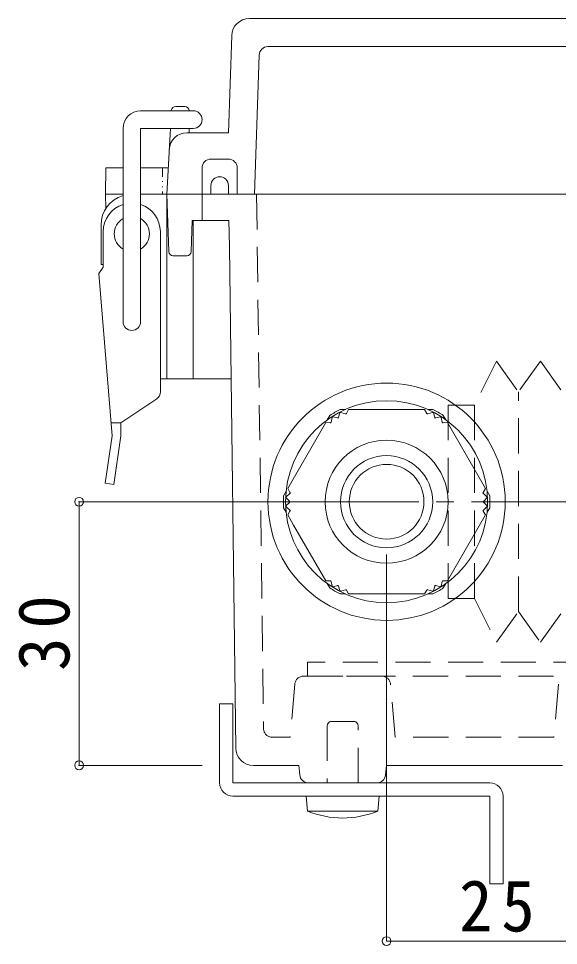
# Model space of a CAD drawing. Units: millimetres, scale not verified. Extents: x -2284 to 2131, y 270 to 4100.
# Drawn here: x -925.6 to -864.2, y 366.9 to 472.4 of the extents above; entities that cross this region are included whole.
import ezdxf

# ---------------------------------------------------------------- set-up
doc = ezdxf.new("R2010")
doc.units = ezdxf.units.MM
doc.header["$LTSCALE"] = 2
doc.header["$PDMODE"] = 32
doc.header["$PDSIZE"] = 1
for name, pattern in [('CHAIN2', [12, 9, -1, 1, -1]), ('DASHED2', [3, 2, -1]), ('USER3', [1.27, 0.5, -0.25, 0.01, -0.25, 0.01, -0.25])]:
    doc.linetypes.add(name, pattern=pattern)
for name, color, linetype, lineweight in [('0-0_外形線', 4, 'Continuous', 18), ('0-2_電気部品', 7, 'Continuous', 18), ('0-4_補助線', 7, 'CHAIN2', 18), ('0-E_寸法線', 7, 'Continuous', 18), ('0-F_文字', 7, 'Continuous', 18)]:
    doc.layers.add(name, color=color, linetype=linetype, lineweight=lineweight)
doc.styles.add('ＭＳ ゴシック', font='')
doc.styles.get('ＭＳ ゴシック').set_extended_font_data('MS Gothic')

msp = doc.modelspace()

# ---------------------------------------------------------------- linework, layer by layer
at = {"layer": '0-0_外形線', "color": 7, "linetype": 'DASHED2'}
for p, q in [((-892.738, 399.174), (-892.738, 397.574)), ((-824.738, 399.174), (-892.738, 399.174)), ((-892.738, 397.574), (-824.738, 397.574))]:
    msp.add_line(p, q, dxfattribs=at)
at = {"layer": '0-0_外形線', "color": 7}
for p, q in [((-902.738, 394.419), (-901.238, 394.419)), ((-902.738, 385.419), (-902.738, 394.419)), ((-901.238, 385.419), (-901.238, 394.419)), ((-871.988, 385.419), (-901.238, 385.419)), ((-901.238, 383.919), (-871.988, 383.919)), ((-871.988, 383.919), (-871.988, 373.919))]:
    msp.add_line(p, q, dxfattribs=at)
msp.add_lwpolyline([(-870.488, 383.919), (-870.488, 373.919), (-871.988, 373.919)], dxfattribs=at)
for centre, start, end in [((-901.238, 385.419), 180, 270), ((-871.988, 383.919), 0, 90)]:
    msp.add_arc(centre, 1.5, start, end, dxfattribs=at)
at = {"layer": '0-2_電気部品', "linetype": 'DASHED2'}
for p, q in [((-871.238, 433.419), (-868.738, 429.919)), ((-866.238, 433.419), (-868.738, 429.919)), ((-866.238, 433.419), (-863.738, 429.919)), ((-868.738, 404.919), (-868.738, 429.919)), ((-876.738, 428.419), (-876.738, 406.419)), ((-873.738, 406.419), (-873.738, 428.419)), ((-876.738, 406.419), (-873.738, 406.419)), ((-873.738, 406.419), (-871.238, 401.419)), ((-871.238, 401.419), (-868.738, 404.919)), ((-868.738, 404.919), (-866.238, 401.419)), ((-866.238, 401.419), (-863.738, 404.919))]:
    msp.add_line(p, q, dxfattribs=at)
at = {"layer": '0-2_電気部品'}
for p, q in [((-889.212, 427.039), (-889.077, 427.52)), ((-889.012, 427.919), (-888.429, 427.919)), ((-888.952, 427.589), (-888.427, 427.429)), ((-888.31, 427.477), (-888.068, 427.919)), ((-879.408, 427.919), (-888.068, 427.919)), ((-879.166, 427.477), (-879.408, 427.919)), ((-879.127, 427.406), (-879.166, 427.477)), ((-879.049, 427.429), (-879.127, 427.406)), ((-878.524, 427.589), (-879.049, 427.429)), ((-879.048, 427.919), (-878.464, 427.919)), ((-878.265, 427.039), (-878.399, 427.52)), ((-890.666, 426.419), (-894.222, 420.261)), ((-890.163, 426.407), (-890.666, 426.419)), ((-890.486, 426.731), (-890.195, 427.236)), ((-890.081, 426.406), (-890.163, 426.407)), ((-890.063, 426.485), (-890.081, 426.406)), ((-889.939, 427.019), (-890.063, 426.485)), ((-889.333, 426.969), (-889.817, 427.093)), ((-889.238, 426.945), (-889.333, 426.969)), ((-889.238, 426.945), (-889.212, 427.039)), ((-878.238, 426.945), (-878.265, 427.039)), ((-878.238, 426.945), (-878.143, 426.969)), ((-878.143, 426.969), (-877.66, 427.093)), ((-877.537, 427.019), (-877.413, 426.485)), ((-877.314, 426.407), (-876.81, 426.419)), ((-877.282, 427.236), (-876.99, 426.731)), ((-872.48, 418.919), (-876.81, 426.419)), ((-894.222, 420.261), (-894.996, 418.919)), ((-894.735, 418.488), (-894.996, 418.919)), ((-872.741, 418.488), (-872.48, 418.919)), ((-895.468, 418.102), (-895.177, 418.607)), ((-894.807, 417.489), (-895.156, 417.846)), ((-895.153, 417.989), (-894.752, 418.363)), ((-872.784, 418.419), (-872.741, 418.488)), ((-872.724, 418.363), (-872.784, 418.419)), ((-872.324, 417.989), (-872.724, 418.363)), ((-872.67, 417.489), (-872.321, 417.846)), ((-872.3, 418.607), (-872.008, 418.102)), ((-895.177, 416.231), (-895.468, 416.736)), ((-894.807, 417.349), (-895.156, 416.992)), ((-895.153, 416.849), (-894.752, 416.474)), ((-894.738, 417.419), (-894.807, 417.489)), ((-894.738, 417.419), (-894.807, 417.349)), ((-872.738, 417.419), (-872.67, 417.489)), ((-872.738, 417.419), (-872.67, 417.349)), ((-872.324, 416.849), (-872.724, 416.474)), ((-872.67, 417.349), (-872.321, 416.992)), ((-872.008, 416.736), (-872.3, 416.231)), ((-894.735, 416.349), (-894.996, 415.919)), ((-894.996, 415.919), (-894.315, 414.739)), ((-894.752, 416.474), (-894.693, 416.419)), ((-894.693, 416.419), (-894.735, 416.349)), ((-876.81, 408.419), (-872.48, 415.919)), ((-872.741, 416.349), (-872.48, 415.919)), ((-894.315, 414.739), (-890.666, 408.419)), ((-890.163, 408.43), (-890.666, 408.419)), ((-889.939, 407.818), (-890.063, 408.353)), ((-877.537, 407.818), (-877.413, 408.353)), ((-877.413, 408.353), (-877.395, 408.432)), ((-877.395, 408.432), (-877.314, 408.43)), ((-877.314, 408.43), (-876.81, 408.419)), ((-890.195, 407.602), (-890.486, 408.107)), ((-889.333, 407.868), (-889.817, 407.744)), ((-889.238, 407.892), (-889.333, 407.868)), ((-889.238, 407.892), (-889.212, 407.798)), ((-889.212, 407.798), (-889.077, 407.317)), ((-888.952, 407.249), (-888.427, 407.408)), ((-888.427, 407.408), (-888.349, 407.432)), ((-888.349, 407.432), (-888.31, 407.361)), ((-888.31, 407.361), (-888.068, 406.919)), ((-879.166, 407.361), (-879.408, 406.919)), ((-878.524, 407.249), (-879.049, 407.408)), ((-878.265, 407.798), (-878.399, 407.317)), ((-878.238, 407.892), (-878.265, 407.798)), ((-878.238, 407.892), (-878.143, 407.868)), ((-878.143, 407.868), (-877.66, 407.744)), ((-876.99, 408.107), (-877.282, 407.602)), ((-888.429, 406.919), (-889.012, 406.919)), ((-888.068, 406.919), (-879.408, 406.919)), ((-878.464, 406.919), (-879.048, 406.919))]:
    msp.add_line(p, q, dxfattribs=at)
at = {"layer": '0-2_電気部品', "linetype": 'DASHED2'}
msp.add_lwpolyline([(-871.238, 433.419), (-873.738, 428.419), (-876.738, 428.419)], dxfattribs=at)
at = {"layer": '0-2_電気部品'}
for points in [[(-889.077, 427.52), (-889.05, 427.619), (-888.952, 427.589)], [(-888.427, 427.429), (-888.349, 427.406), (-888.31, 427.477)], [(-878.399, 427.52), (-878.427, 427.619), (-878.524, 427.589)], [(-889.817, 427.093), (-889.916, 427.119), (-889.939, 427.019)], [(-877.66, 427.093), (-877.561, 427.119), (-877.537, 427.019)], [(-877.413, 426.485), (-877.395, 426.406), (-877.314, 426.407)], [(-895.156, 417.846), (-895.227, 417.919), (-895.153, 417.989)], [(-894.752, 418.363), (-894.693, 418.419), (-894.735, 418.488)], [(-872.321, 417.846), (-872.249, 417.919), (-872.324, 417.989)], [(-895.156, 416.992), (-895.227, 416.919), (-895.153, 416.849)], [(-872.321, 416.992), (-872.249, 416.919), (-872.324, 416.849)], [(-872.724, 416.474), (-872.784, 416.419), (-872.741, 416.349)], [(-890.063, 408.353), (-890.081, 408.432), (-890.163, 408.43)], [(-889.817, 407.744), (-889.916, 407.719), (-889.939, 407.818)], [(-889.077, 407.317), (-889.05, 407.219), (-888.952, 407.249)], [(-879.049, 407.408), (-879.127, 407.432), (-879.166, 407.361)], [(-878.399, 407.317), (-878.427, 407.219), (-878.524, 407.249)], [(-877.66, 407.744), (-877.561, 407.719), (-877.537, 407.818)]]:
    msp.add_lwpolyline(points, dxfattribs=at)
for radius in [13.5, 11.5, 7, 5.25, 4.25]:
    msp.add_circle((-883.738, 417.419), radius, dxfattribs=at)
for centre, radius, start, end in [((-883.738, 417.419), 11.75, 116.66866, 123.33134), ((-888.981, 427.493), 0.1, 73.08061, 164.3701), ((-888.398, 427.525), 0.1, 253.08061, 331.28949), ((-879.078, 427.525), 0.1, 208.71051, 286.91939), ((-878.495, 427.493), 0.1, 15.6299, 106.91939), ((-883.738, 417.419), 11.75, 56.66866, 63.33134), ((-890.16, 426.507), 0.1, 268.71051, 346.91939), ((-889.841, 426.996), 0.1, 75.6299, 166.91939), ((-889.308, 427.066), 0.1, 255.6299, 344.3701), ((-878.168, 427.066), 0.1, 195.6299, 284.3701), ((-877.635, 426.996), 0.1, 13.08061, 104.3701), ((-877.316, 426.507), 0.1, 193.08061, 271.28949), ((-883.738, 417.419), 11.75, 176.66866, 180), ((-895.084, 417.916), 0.1, 133.08061, 224.3701), ((-894.82, 418.436), 0.1, 313.08061, 31.28949), ((-872.656, 418.436), 0.1, 148.71051, 226.91939), ((-872.392, 417.916), 0.1, 315.6299, 46.91939), ((-883.738, 417.419), 11.75, 0, 3.33134), ((-883.738, 417.419), 11.75, 180, 183.33134), ((-895.084, 416.922), 0.1, 135.6299, 226.91939), ((-894.878, 417.419), 0.1, 315.6299, 44.3701), ((-872.598, 417.419), 0.1, 135.6299, 224.3701), ((-872.392, 416.922), 0.1, 313.08061, 44.3701), ((-883.738, 417.419), 11.75, 356.66866, 0), ((-894.82, 416.401), 0.1, 328.71051, 46.91939), ((-872.656, 416.401), 0.1, 133.08061, 211.28949), ((-890.16, 408.33), 0.1, 13.08061, 91.28949), ((-877.316, 408.33), 0.1, 88.71051, 166.91939), ((-883.738, 417.419), 11.75, 236.66866, 243.33134), ((-889.841, 407.841), 0.1, 193.08061, 284.3701), ((-889.308, 407.771), 0.1, 15.6299, 104.3701), ((-888.981, 407.344), 0.1, 195.6299, 286.91939), ((-888.398, 407.313), 0.1, 28.71051, 106.91939), ((-879.078, 407.313), 0.1, 73.08061, 151.28949), ((-878.495, 407.344), 0.1, 253.08061, 344.3701), ((-883.738, 417.419), 11.75, 296.66866, 303.33134), ((-878.168, 407.771), 0.1, 75.6299, 164.3701), ((-877.635, 407.841), 0.1, 255.6299, 346.91939)]:
    msp.add_arc(centre, radius, start, end, dxfattribs=at)
at = {"layer": '0-4_補助線'}
msp.add_line((-898.078, 417.419), (-816.209, 417.419), dxfattribs=at)
at = {"layer": '0-E_寸法線'}
for p, q in [((-918.738, 417.419), (-889.738, 417.419)), ((-918.738, 387.419), (-918.738, 417.419)), ((-883.738, 367.419), (-883.738, 411.419)), ((-918.738, 387.419), (-904.738, 387.419)), ((-858.738, 367.419), (-883.738, 367.419))]:
    msp.add_line(p, q, dxfattribs=at)
for p in [(-918.738, 417.419), (-918.738, 387.419), (-883.738, 367.419)]:
    msp.add_point(p, dxfattribs=at)
at = {"layer": '0-F_文字'}
for p, q in [((-858.738, 472.411), (-899.36, 472.411)), ((-901.746, 459.411), (-901.359, 470.481)), ((-858.738, 469.211), (-897.236, 469.211)), ((-898.788, 452.411), (-898.235, 468.246)), ((-907.74, 462.411), (-906.714, 462.411)), ((-905.738, 461.911), (-911.738, 461.911)), ((-908.24, 461.911), (-908.239, 461.937)), ((-913.738, 459.911), (-913.738, 437.911)), ((-905.738, 459.911), (-911.738, 459.911)), ((-911.738, 459.911), (-911.738, 437.911)), ((-908.738, 452.411), (-908.345, 459.911)), ((-906.473, 459.411), (-901.746, 459.411)), ((-906.214, 459.411), (-906.214, 459.911)), ((-903.738, 456.411), (-901.738, 456.411)), ((-911.738, 455.411), (-908.581, 455.411)), ((-904.738, 452.411), (-904.738, 455.411)), ((-900.738, 452.411), (-900.738, 455.411)), ((-903.738, 453.411), (-903.738, 452.411)), ((-901.738, 453.411), (-901.738, 452.411)), ((-913.738, 452.411), (-915.738, 452.411)), ((-913.738, 452.411), (-915.738, 452.411)), ((-915.738, 452.411), (-915.709, 450.761)), ((-858.738, 452.411), (-911.738, 452.411)), ((-908.738, 452.411), (-911.738, 452.411)), ((-903.738, 452.411), (-911.738, 452.411)), ((-911.738, 452.411), (-908.738, 452.411)), ((-908.738, 452.411), (-908.738, 431.411)), ((-908.738, 452.411), (-908.511, 445.894)), ((-908.738, 452.411), (-908.738, 431.411)), ((-904.738, 452.411), (-904.738, 449.411)), ((-858.738, 452.411), (-903.738, 452.411)), ((-908.738, 449.411), (-908.633, 449.411)), ((-905.866, 449.411), (-905.989, 445.894)), ((-905.866, 449.411), (-904.738, 449.411)), ((-905.738, 449.411), (-905.738, 447.911)), ((-904.738, 449.411), (-901.687, 449.411)), ((-916.238, 448.911), (-916.238, 444.411)), ((-909.488, 448.161), (-909.488, 429.925)), ((-905.738, 447.911), (-905.738, 431.411)), ((-916.238, 444.411), (-915.988, 444.411)), ((-909.488, 431.411), (-908.738, 431.411)), ((-901.372, 431.411), (-908.738, 431.411)), ((-909.906, 429.112), (-913.978, 426.411)), ((-915.104, 426.411), (-913.978, 426.411)), ((-913.978, 424.911), (-913.978, 426.411)), ((-913.978, 424.911), (-914.782, 419.381)), ((-915.772, 419.525), (-914.782, 419.381)), ((-893.715, 387.409), (-898.901, 387.409)), ((-893.715, 387.409), (-893.621, 386.332)), ((-883.765, 387.409), (-883.859, 386.332)), ((-883.765, 387.409), (-863.713, 387.409)), ((-884.855, 385.419), (-892.624, 385.419)), ((-892.888, 383.919), (-892.739, 382.219)), ((-884.588, 383.919), (-892.888, 383.919)), ((-892.888, 383.919), (-884.588, 383.919)), ((-884.737, 382.219), (-884.588, 383.919)), ((-892.739, 382.219), (-884.737, 382.219))]:
    msp.add_line(p, q, dxfattribs=at)
at = {"layer": '0-F_文字', "linetype": 'USER3'}
msp.add_line((-909.238, 455.411), (-909.238, 452.411), dxfattribs=at)
at = {"layer": '0-F_文字', "linetype": 'DASHED2'}
for p, q in [((-898.539, 452.411), (-897.739, 391.591)), ((-894.18, 396.661), (-894.71, 390.609)), ((-884.296, 397.574), (-893.184, 397.574)), ((-882.77, 390.609), (-883.299, 396.661)), ((-864.179, 396.661), (-864.708, 390.609)), ((-890.49, 391.919), (-890.49, 385.419)), ((-887.49, 392.419), (-889.99, 392.419)), ((-886.99, 385.419), (-886.99, 391.919)), ((-894.71, 390.609), (-896.739, 390.609)), ((-864.708, 390.609), (-882.77, 390.609))]:
    msp.add_line(p, q, dxfattribs=at)
at = {"layer": '0-F_文字'}
for points in [[(-915.738, 452.411), (-915.686, 455.411), (-913.738, 455.411)], [(-901.687, 449.411), (-901.634, 446.411), (-900.901, 389.374)], [(-916.488, 443.411), (-915.988, 444.127), (-915.988, 448.161)], [(-906.489, 445.411), (-907.738, 445.411), (-908.011, 445.411)], [(-915.772, 419.525), (-914.988, 424.911), (-916.488, 443.411)]]:
    msp.add_lwpolyline(points, dxfattribs=at)
for centre, radius, start, end in [((-899.36, 470.411), 2, 90, 178), ((-897.236, 468.211), 1, 90, 178), ((-907.74, 461.911), 0.5, 90, 177), ((-906.714, 461.911), 0.5, 0, 90), ((-911.738, 459.911), 2, 90, 180), ((-905.738, 460.911), 1, 0, 90), ((-905.738, 460.911), 1, 270, 0), ((-906.473, 457.411), 2, 90, 177), ((-903.738, 455.411), 1, 90, 180), ((-901.738, 455.411), 1, 0, 90), ((-902.738, 453.411), 1, 0, 180), ((-912.738, 448.911), 3.5, 106.60155, 180), ((-912.738, 448.161), 3.25, 107.92021, 180), ((-912.738, 448.161), 3.25, 0, 72.07979), ((-912.738, 447.911), 2, 120, 240), ((-912.738, 447.911), 2, 300, 60), ((-908.011, 445.911), 0.5, 182, 270), ((-906.489, 445.911), 0.5, 270, 358), ((-912.738, 437.911), 1, 180, 270), ((-912.738, 437.911), 1, 270, 0), ((-910.488, 429.925), 1, 305.60569, 0), ((-898.901, 389.409), 2, 181, 270), ((-892.624, 386.419), 1, 185, 270), ((-884.855, 386.419), 1, 270, 355), ((-888.738, 391.825), 10.406, 247.38713, 292.61287)]:
    msp.add_arc(centre, radius, start, end, dxfattribs=at)
at = {"layer": '0-F_文字', "linetype": 'DASHED2'}
for centre, radius, start, end in [((-893.184, 396.574), 1, 90, 175), ((-884.296, 396.574), 1, 5, 90), ((-896.739, 391.609), 1, 181, 270), ((-889.99, 391.919), 0.5, 90, 180), ((-887.49, 391.919), 0.5, 0, 90)]:
    msp.add_arc(centre, radius, start, end, dxfattribs=at)

# ---------------------------------------------------------------- texts
at = {"layer": '0-E_寸法線', "insert": (-919.738, 398.169), "char_height": 5.865, "attachment_point": 7, "rotation": 90, "style": 'ＭＳ ゴシック'}
msp.add_mtext('\\T1.27;\\W0.95;30', dxfattribs=at)
at = {"layer": '0-E_寸法線', "insert": (-875.488, 368.419), "char_height": 5.865, "attachment_point": 7, "style": 'ＭＳ ゴシック'}
msp.add_mtext('\\T1.27;\\W0.95;25', dxfattribs=at)

doc.saveas('drawing.dxf')
